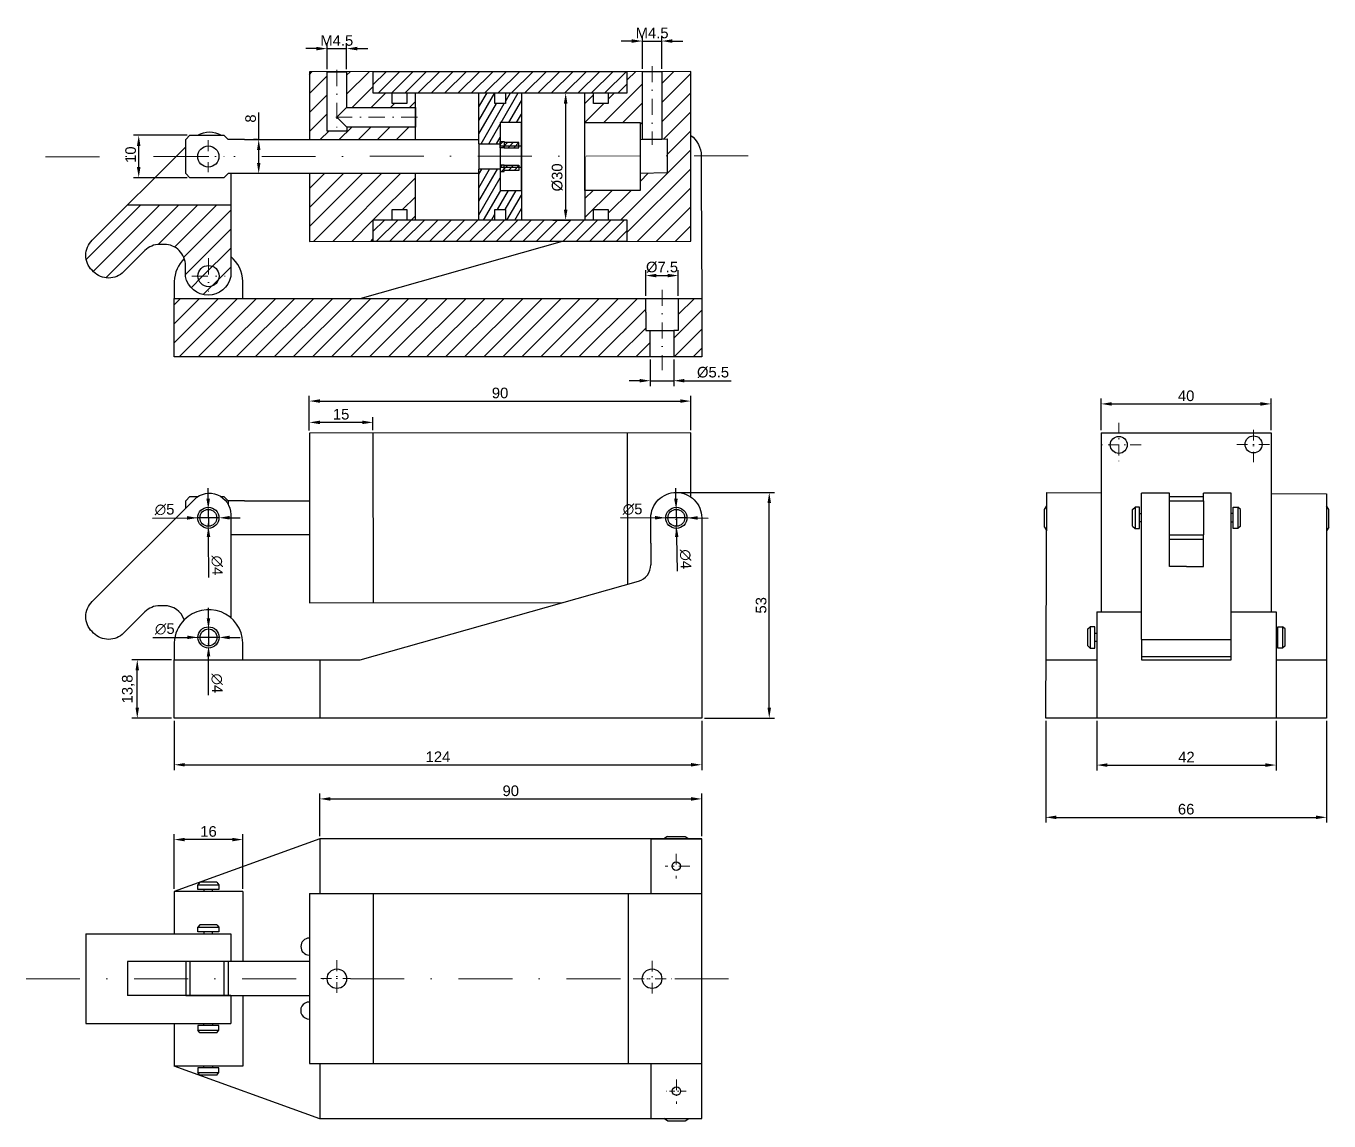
# Model space of a CAD drawing. Header units: millimetres. Extents: x 4733 to 5580, y 4454 to 4712.
# Drawn here: x 4732.8 to 5040.1, y 4454 to 4712.2 of the extents above; entities that cross this region are included whole.
import ezdxf

# ---------------------------------------------------------------- set-up
doc = ezdxf.new("R2010")
doc.units = ezdxf.units.MM
doc.linetypes.add('штрихпунктирная', pattern=[25.4, 12.7, -6.35, 0, -6.35])
doc.layers.add('1', color=170, linetype='штрихпунктирная', lineweight=9)
doc.layers.add('3', color=32, linetype='Continuous', lineweight=9)
doc.styles.get("Standard").update_dxf_attribs({"font": 'arial.ttf'})
doc.dimstyles.new('ISO-25', dxfattribs={"dimtxt": 2.5, "dimasz": 2.5, "dimexe": 1.25, "dimexo": 0.625, "dimtad": 1, "dimtxsty": 'Standard', "dimcen": 2.5, "dimadec": 0, "dimazin": 0, "dimtfac": 1, "dimtmove": 0, "dimatfit": 3, "dimfxl": 1, "dimarcsym": 0})

# ---------------------------------------------------------------- blocks, each defined once
blk = doc.blocks.new('*D2')
at = {"layer": '3', "color": 0, "lineweight": -2, "transparency": 16777216}
for p, q in [((4986.42, 4616.98), (4986.42, 4624.39)), ((4988.92, 4623.14), (5023.98, 4623.14)), ((5026.48, 4616.98), (5026.48, 4624.39))]:
    blk.add_line(p, q, dxfattribs=at)
at = {"layer": '3', "color": 0, "transparency": 16777216}
for points in [[(4988.92, 4623.56), (4988.92, 4622.72), (4986.42, 4623.14)], [(5023.98, 4623.56), (5023.98, 4622.72), (5026.48, 4623.14)]]:
    blk.add_solid(points, dxfattribs=at)
at = {"layer": 'Defpoints', "color": 0, "transparency": 16777216}
for p in [(5026.48, 4623.14), (4986.42, 4616.35), (5026.48, 4616.35)]:
    blk.add_point(p, dxfattribs=at)
at = {"layer": '3', "color": 0, "transparency": 16777216, "insert": (5006.45, 4625.04), "char_height": 2.5, "attachment_point": 5}
blk.add_mtext('40', dxfattribs=at)
blk = doc.blocks.new('*D3')
at = {"layer": '3', "color": 0, "lineweight": -2, "transparency": 16777216}
for p, q in [((4985.37, 4548.39), (4985.37, 4536.72)), ((5027.66, 4548.39), (5027.66, 4536.72)), ((4987.87, 4537.97), (5025.16, 4537.97))]:
    blk.add_line(p, q, dxfattribs=at)
at = {"layer": '3', "color": 0, "transparency": 16777216}
for points in [[(4987.87, 4538.38), (4987.87, 4537.55), (4985.37, 4537.97)], [(5025.16, 4538.38), (5025.16, 4537.55), (5027.66, 4537.97)]]:
    blk.add_solid(points, dxfattribs=at)
at = {"layer": 'Defpoints', "color": 0, "transparency": 16777216}
for p in [(4985.37, 4549.01), (5027.66, 4549.01), (5027.66, 4537.97)]:
    blk.add_point(p, dxfattribs=at)
at = {"layer": '3', "color": 0, "transparency": 16777216, "insert": (5006.51, 4539.85), "char_height": 2.5, "attachment_point": 5}
blk.add_mtext('42', dxfattribs=at)
blk = doc.blocks.new('*D4')
at = {"layer": '3', "color": 0, "lineweight": -2, "transparency": 16777216}
for p, q in [((4973.32, 4548.39), (4973.32, 4524.39)), ((5039.58, 4548.39), (5039.58, 4524.39)), ((4975.82, 4525.64), (5037.08, 4525.64))]:
    blk.add_line(p, q, dxfattribs=at)
at = {"layer": '3', "color": 0, "transparency": 16777216}
for points in [[(4975.82, 4526.06), (4975.82, 4525.23), (4973.32, 4525.64)], [(5037.08, 4526.06), (5037.08, 4525.23), (5039.58, 4525.64)]]:
    blk.add_solid(points, dxfattribs=at)
at = {"layer": 'Defpoints', "color": 0, "transparency": 16777216}
for p in [(4973.32, 4549.01), (5039.58, 4549.01), (5039.58, 4525.64)]:
    blk.add_point(p, dxfattribs=at)
at = {"layer": '3', "color": 0, "transparency": 16777216, "insert": (5006.45, 4527.55), "char_height": 2.5, "attachment_point": 5}
blk.add_mtext('66', dxfattribs=at)
blk = doc.blocks.new('*D5')
at = {"layer": '3', "color": 0, "lineweight": -2, "transparency": 16777216}
for p, q in [((4802.1, 4521.21), (4802.1, 4531.24)), ((4804.6, 4529.99), (4889.7, 4529.99)), ((4892.2, 4521.21), (4892.2, 4531.24))]:
    blk.add_line(p, q, dxfattribs=at)
at = {"layer": '3', "color": 0, "transparency": 16777216}
for points in [[(4804.6, 4530.4), (4804.6, 4529.57), (4802.1, 4529.99)], [(4889.7, 4530.4), (4889.7, 4529.57), (4892.2, 4529.99)]]:
    blk.add_solid(points, dxfattribs=at)
at = {"layer": 'Defpoints', "color": 0, "transparency": 16777216}
for p in [(4892.2, 4529.99), (4802.1, 4520.59), (4892.2, 4520.59)]:
    blk.add_point(p, dxfattribs=at)
at = {"layer": '3', "color": 0, "transparency": 16777216, "insert": (4847.15, 4531.89), "char_height": 2.5, "attachment_point": 5}
blk.add_mtext('90', dxfattribs=at)
blk = doc.blocks.new('*D6')
at = {"layer": '3', "color": 0, "lineweight": -2, "transparency": 16777216}
for p, q in [((4767.77, 4508.79), (4767.77, 4521.65)), ((4781.47, 4520.4), (4770.27, 4520.4)), ((4783.97, 4508.79), (4783.97, 4521.65))]:
    blk.add_line(p, q, dxfattribs=at)
at = {"layer": '3', "color": 0, "transparency": 16777216}
for points in [[(4770.27, 4520.81), (4770.27, 4519.98), (4767.77, 4520.4)], [(4781.47, 4520.81), (4781.47, 4519.98), (4783.97, 4520.4)]]:
    blk.add_solid(points, dxfattribs=at)
at = {"layer": 'Defpoints', "color": 0, "transparency": 16777216}
for p in [(4767.77, 4520.4), (4767.77, 4508.17), (4783.97, 4508.17)]:
    blk.add_point(p, dxfattribs=at)
at = {"layer": '3', "color": 0, "transparency": 16777216, "insert": (4775.87, 4522.3), "char_height": 2.5, "attachment_point": 5}
blk.add_mtext('16', dxfattribs=at)
blk = doc.blocks.new('*D7')
at = {"layer": '3', "color": 0, "lineweight": -2, "transparency": 16777216}
for p, q in [((4799.64, 4616.9), (4799.64, 4625.06)), ((4889.61, 4616.93), (4889.61, 4625.06)), ((4802.14, 4623.81), (4887.11, 4623.81))]:
    blk.add_line(p, q, dxfattribs=at)
at = {"layer": '3', "color": 0, "transparency": 16777216}
for points in [[(4802.14, 4624.23), (4802.14, 4623.39), (4799.64, 4623.81)], [(4887.11, 4624.23), (4887.11, 4623.39), (4889.61, 4623.81)]]:
    blk.add_solid(points, dxfattribs=at)
at = {"layer": 'Defpoints', "color": 0, "transparency": 16777216}
for p in [(4889.61, 4623.81), (4799.64, 4616.27), (4889.61, 4616.31)]:
    blk.add_point(p, dxfattribs=at)
at = {"layer": '3', "color": 0, "transparency": 16777216, "insert": (4844.63, 4625.71), "char_height": 2.5, "attachment_point": 5}
blk.add_mtext('90', dxfattribs=at)
blk = doc.blocks.new('*D8')
at = {"layer": '3', "color": 0, "lineweight": -2, "transparency": 16777216}
for p, q in [((4886.82, 4602.27), (4909.37, 4602.27)), ((4908.12, 4551.51), (4908.12, 4599.77)), ((4892.82, 4549.01), (4909.37, 4549.01))]:
    blk.add_line(p, q, dxfattribs=at)
at = {"layer": '3', "color": 0, "transparency": 16777216}
for points in [[(4907.7, 4599.77), (4908.53, 4599.77), (4908.12, 4602.27)], [(4907.7, 4551.51), (4908.53, 4551.51), (4908.12, 4549.01)]]:
    blk.add_solid(points, dxfattribs=at)
at = {"layer": 'Defpoints', "color": 0, "transparency": 16777216}
for p in [(4886.2, 4602.27), (4908.12, 4602.27), (4892.2, 4549.01)]:
    blk.add_point(p, dxfattribs=at)
at = {"layer": '3', "color": 0, "transparency": 16777216, "insert": (4906.21, 4575.64), "char_height": 2.5, "attachment_point": 5, "rotation": 90}
blk.add_mtext('53', dxfattribs=at)
blk = doc.blocks.new('*D9')
at = {"layer": '3', "color": 0, "lineweight": -2, "transparency": 16777216}
for p, q in [((4767.77, 4548.39), (4767.77, 4536.79)), ((4892.2, 4548.39), (4892.2, 4536.79)), ((4770.27, 4538.04), (4889.7, 4538.04))]:
    blk.add_line(p, q, dxfattribs=at)
at = {"layer": '3', "color": 0, "transparency": 16777216}
for points in [[(4770.27, 4538.45), (4770.27, 4537.62), (4767.77, 4538.04)], [(4889.7, 4538.45), (4889.7, 4537.62), (4892.2, 4538.04)]]:
    blk.add_solid(points, dxfattribs=at)
at = {"layer": 'Defpoints', "color": 0, "transparency": 16777216}
for p in [(4767.77, 4549.01), (4892.2, 4549.01), (4892.2, 4538.04)]:
    blk.add_point(p, dxfattribs=at)
at = {"layer": '3', "color": 0, "transparency": 16777216, "insert": (4829.99, 4539.92), "char_height": 2.5, "attachment_point": 5}
blk.add_mtext('124', dxfattribs=at)
blk = doc.blocks.new('*D10')
at = {"layer": '3', "color": 0, "lineweight": -2, "transparency": 16777216}
for p, q in [((4767.15, 4562.81), (4757.81, 4562.81)), ((4759.06, 4551.51), (4759.06, 4560.31)), ((4767.15, 4549.01), (4757.81, 4549.01))]:
    blk.add_line(p, q, dxfattribs=at)
at = {"layer": '3', "color": 0, "transparency": 16777216}
for points in [[(4758.64, 4560.31), (4759.47, 4560.31), (4759.06, 4562.81)], [(4758.64, 4551.51), (4759.47, 4551.51), (4759.06, 4549.01)]]:
    blk.add_solid(points, dxfattribs=at)
at = {"layer": 'Defpoints', "color": 0, "transparency": 16777216}
for p in [(4759.06, 4562.81), (4767.77, 4562.81), (4767.77, 4549.01)]:
    blk.add_point(p, dxfattribs=at)
at = {"layer": '3', "color": 0, "transparency": 16777216, "insert": (4756.93, 4555.91), "char_height": 2.5, "attachment_point": 5, "rotation": 90}
blk.add_mtext('13,8', dxfattribs=at)
blk = doc.blocks.new('*D11')
at = {"layer": '3', "color": 0, "lineweight": -2, "transparency": 16777216}
for p, q in [((4799.64, 4616.9), (4799.64, 4620.03)), ((4812.14, 4618.78), (4802.14, 4618.78)), ((4814.64, 4616.91), (4814.64, 4620.03))]:
    blk.add_line(p, q, dxfattribs=at)
at = {"layer": '3', "color": 0, "transparency": 16777216}
for points in [[(4802.14, 4619.2), (4802.14, 4618.37), (4799.64, 4618.78)], [(4812.14, 4619.2), (4812.14, 4618.37), (4814.64, 4618.78)]]:
    blk.add_solid(points, dxfattribs=at)
at = {"layer": 'Defpoints', "color": 0, "transparency": 16777216}
for p in [(4799.64, 4618.78), (4799.64, 4616.27), (4814.64, 4616.28)]:
    blk.add_point(p, dxfattribs=at)
at = {"layer": '3', "color": 0, "transparency": 16777216, "insert": (4807.14, 4620.69), "char_height": 2.5, "attachment_point": 5}
blk.add_mtext('15', dxfattribs=at)
blk = doc.blocks.new('*D12')
at = {"layer": '3', "color": 0, "lineweight": -2, "transparency": 16777216}
for p, q in [((4886.1, 4600.77), (4886.05, 4603.27)), ((4886.16, 4598.27), (4886.24, 4594.27)), ((4886.46, 4583.67), (4886.29, 4591.77))]:
    blk.add_line(p, q, dxfattribs=at)
at = {"layer": '3', "color": 0, "transparency": 16777216}
for points in [[(4886.52, 4600.78), (4885.69, 4600.76), (4886.16, 4598.27)], [(4886.71, 4591.78), (4885.88, 4591.76), (4886.24, 4594.27)]]:
    blk.add_solid(points, dxfattribs=at)
at = {"layer": 'Defpoints', "color": 0, "transparency": 16777216}
for p in [(4886.16, 4598.27), (4886.24, 4594.27)]:
    blk.add_point(p, dxfattribs=at)
at = {"layer": '3', "color": 0, "transparency": 16777216, "insert": (4888.37, 4586.51), "char_height": 2.5, "attachment_point": 5, "rotation": 271.1974}
blk.add_mtext('∅4', dxfattribs=at)
blk = doc.blocks.new('*D13')
at = {"layer": '3', "color": 0, "lineweight": -2, "transparency": 16777216}
for p, q in [((4873.07, 4596.34), (4881.2, 4596.3)), ((4888.7, 4596.26), (4883.7, 4596.28)), ((4891.2, 4596.25), (4893.7, 4596.23))]:
    blk.add_line(p, q, dxfattribs=at)
at = {"layer": '3', "color": 0, "transparency": 16777216}
for points in [[(4881.2, 4596.71), (4881.2, 4595.88), (4883.7, 4596.28)], [(4891.2, 4596.66), (4891.2, 4595.83), (4888.7, 4596.26)]]:
    blk.add_solid(points, dxfattribs=at)
at = {"layer": 'Defpoints', "color": 0, "transparency": 16777216}
for p in [(4883.7, 4596.28), (4888.7, 4596.26)]:
    blk.add_point(p, dxfattribs=at)
at = {"layer": '3', "color": 0, "transparency": 16777216, "insert": (4875.89, 4598.29), "char_height": 2.5, "attachment_point": 5, "rotation": 359.7119}
blk.add_mtext('∅5', dxfattribs=at)
blk = doc.blocks.new('*D14')
at = {"layer": '3', "color": 0, "lineweight": -2, "transparency": 16777216}
for p, q in [((4775.79, 4600.78), (4775.77, 4603.28)), ((4775.8, 4598.28), (4775.83, 4594.28)), ((4775.92, 4582.23), (4775.85, 4591.78))]:
    blk.add_line(p, q, dxfattribs=at)
at = {"layer": '3', "color": 0, "transparency": 16777216}
for points in [[(4776.2, 4600.78), (4775.37, 4600.77), (4775.8, 4598.28)], [(4776.27, 4591.78), (4775.44, 4591.77), (4775.83, 4594.28)]]:
    blk.add_solid(points, dxfattribs=at)
at = {"layer": 'Defpoints', "color": 0, "transparency": 16777216}
for p in [(4775.8, 4598.28), (4775.83, 4594.28)]:
    blk.add_point(p, dxfattribs=at)
at = {"layer": '3', "color": 0, "transparency": 16777216, "insert": (4777.88, 4585.05), "char_height": 2.5, "attachment_point": 5, "rotation": 270.4313}
blk.add_mtext('∅4', dxfattribs=at)
blk = doc.blocks.new('*D15')
at = {"layer": '3', "color": 0, "lineweight": -2, "transparency": 16777216}
for p, q in [((4762.69, 4596.23), (4770.82, 4596.26)), ((4778.32, 4596.28), (4773.32, 4596.27)), ((4780.82, 4596.29), (4783.32, 4596.3))]:
    blk.add_line(p, q, dxfattribs=at)
at = {"layer": '3', "color": 0, "transparency": 16777216}
for points in [[(4770.82, 4596.67), (4770.82, 4595.84), (4773.32, 4596.27)], [(4780.82, 4596.71), (4780.82, 4595.88), (4778.32, 4596.28)]]:
    blk.add_solid(points, dxfattribs=at)
at = {"layer": 'Defpoints', "color": 0, "transparency": 16777216}
for p in [(4773.32, 4596.27), (4778.32, 4596.28)]:
    blk.add_point(p, dxfattribs=at)
at = {"layer": '3', "color": 0, "transparency": 16777216, "insert": (4765.5, 4598.21), "char_height": 2.5, "attachment_point": 5, "rotation": 0.2003}
blk.add_mtext('∅5', dxfattribs=at)
blk = doc.blocks.new('*D16')
at = {"layer": '3', "color": 0, "lineweight": -2, "transparency": 16777216}
for p, q in [((4775.85, 4572.58), (4775.85, 4575.08)), ((4775.86, 4570.08), (4775.87, 4566.08)), ((4775.89, 4554.43), (4775.87, 4563.58))]:
    blk.add_line(p, q, dxfattribs=at)
at = {"layer": '3', "color": 0, "transparency": 16777216}
for points in [[(4776.27, 4572.58), (4775.44, 4572.57), (4775.86, 4570.08)], [(4776.29, 4563.58), (4775.46, 4563.57), (4775.87, 4566.08)]]:
    blk.add_solid(points, dxfattribs=at)
at = {"layer": 'Defpoints', "color": 0, "transparency": 16777216}
for p in [(4775.86, 4570.08), (4775.87, 4566.08)]:
    blk.add_point(p, dxfattribs=at)
at = {"layer": '3', "color": 0, "transparency": 16777216, "insert": (4777.86, 4557.24), "char_height": 2.5, "attachment_point": 5, "rotation": 270.122}
blk.add_mtext('∅4', dxfattribs=at)
blk = doc.blocks.new('*D17')
at = {"layer": '3', "color": 0, "lineweight": -2, "transparency": 16777216}
for p, q in [((4762.74, 4568.09), (4770.86, 4568.08)), ((4778.36, 4568.07), (4773.36, 4568.08)), ((4780.86, 4568.07), (4783.36, 4568.07))]:
    blk.add_line(p, q, dxfattribs=at)
at = {"layer": '3', "color": 0, "transparency": 16777216}
for points in [[(4770.86, 4568.5), (4770.86, 4567.67), (4773.36, 4568.08)], [(4780.86, 4568.49), (4780.86, 4567.65), (4778.36, 4568.07)]]:
    blk.add_solid(points, dxfattribs=at)
at = {"layer": 'Defpoints', "color": 0, "transparency": 16777216}
for p in [(4773.36, 4568.08), (4778.36, 4568.07)]:
    blk.add_point(p, dxfattribs=at)
at = {"layer": '3', "color": 0, "transparency": 16777216, "insert": (4765.55, 4570.06), "char_height": 2.5, "attachment_point": 5, "rotation": 359.9264}
blk.add_mtext('∅5', dxfattribs=at)
blk = doc.blocks.new('*D18')
at = {"layer": '3', "color": 0, "lineweight": -2, "transparency": 16777216}
for p, q in [((4857.1, 4696.48), (4861.35, 4696.48)), ((4860.1, 4693.98), (4860.1, 4668.98)), ((4857.1, 4666.48), (4861.35, 4666.48))]:
    blk.add_line(p, q, dxfattribs=at)
at = {"layer": '3', "color": 0, "transparency": 16777216}
for points in [[(4859.68, 4693.98), (4860.52, 4693.98), (4860.1, 4696.48)], [(4859.68, 4668.98), (4860.52, 4668.98), (4860.1, 4666.48)]]:
    blk.add_solid(points, dxfattribs=at)
at = {"layer": 'Defpoints', "color": 0, "transparency": 16777216}
for p in [(4856.48, 4696.48), (4856.48, 4666.48), (4860.1, 4666.48)]:
    blk.add_point(p, dxfattribs=at)
at = {"layer": '3', "color": 0, "transparency": 16777216, "insert": (4858.13, 4676.55), "char_height": 2.5, "attachment_point": 5, "rotation": 90}
blk.add_mtext('%%C30', dxfattribs=at)
blk = doc.blocks.new('*D31')
at = {"layer": '3', "color": 0, "lineweight": -2, "transparency": 16777216}
for p, q in [((4880.07, 4633.59), (4880.07, 4627.36)), ((4885.59, 4633.59), (4885.59, 4627.36)), ((4877.57, 4628.61), (4875.07, 4628.61)), ((4880.07, 4628.61), (4885.59, 4628.61)), ((4888.09, 4628.61), (4899.13, 4628.61))]:
    blk.add_line(p, q, dxfattribs=at)
at = {"layer": '3', "color": 0, "transparency": 16777216}
for points in [[(4877.57, 4629.03), (4877.57, 4628.2), (4880.07, 4628.61)], [(4888.09, 4629.03), (4888.09, 4628.2), (4885.59, 4628.61)]]:
    blk.add_solid(points, dxfattribs=at)
at = {"layer": 'Defpoints', "color": 0, "transparency": 16777216}
for p in [(4880.07, 4634.22), (4885.59, 4634.22), (4885.59, 4628.61)]:
    blk.add_point(p, dxfattribs=at)
at = {"layer": '3', "color": 0, "transparency": 16777216, "insert": (4894.86, 4630.58), "char_height": 2.5, "attachment_point": 5}
blk.add_mtext('%%C5.5', dxfattribs=at)
blk = doc.blocks.new('*D41')
at = {"layer": '3', "color": 0, "lineweight": -2, "transparency": 16777216}
for p, q in [((4879, 4648.65), (4879, 4654.66)), ((4881.5, 4653.41), (4884.16, 4653.41)), ((4886.66, 4648.65), (4886.66, 4654.66))]:
    blk.add_line(p, q, dxfattribs=at)
at = {"layer": '3', "color": 0, "transparency": 16777216}
for points in [[(4881.5, 4653.82), (4881.5, 4652.99), (4879, 4653.41)], [(4884.16, 4653.82), (4884.16, 4652.99), (4886.66, 4653.41)]]:
    blk.add_solid(points, dxfattribs=at)
at = {"layer": 'Defpoints', "color": 0, "transparency": 16777216}
for p in [(4886.66, 4653.41), (4879, 4648.02), (4886.66, 4648.02)]:
    blk.add_point(p, dxfattribs=at)
at = {"layer": '3', "color": 0, "transparency": 16777216, "insert": (4882.83, 4655.38), "char_height": 2.5, "attachment_point": 5}
blk.add_mtext('%%C7.5', dxfattribs=at)
blk = doc.blocks.new('*D42')
at = {"layer": '3', "color": 0, "lineweight": -2, "transparency": 16777216}
for p, q in [((4875.7, 4708.71), (4873.2, 4708.71)), ((4878.2, 4702.14), (4878.2, 4709.96)), ((4878.2, 4708.71), (4882.77, 4708.71)), ((4882.77, 4702.14), (4882.77, 4709.96)), ((4885.27, 4708.71), (4887.77, 4708.71))]:
    blk.add_line(p, q, dxfattribs=at)
at = {"layer": '3', "color": 0, "transparency": 16777216}
for points in [[(4875.7, 4709.13), (4875.7, 4708.29), (4878.2, 4708.71)], [(4885.27, 4709.13), (4885.27, 4708.29), (4882.77, 4708.71)]]:
    blk.add_solid(points, dxfattribs=at)
at = {"layer": 'Defpoints', "color": 0, "transparency": 16777216}
for p in [(4882.77, 4708.71), (4878.2, 4701.51), (4882.77, 4701.51)]:
    blk.add_point(p, dxfattribs=at)
at = {"layer": '3', "color": 0, "transparency": 16777216, "insert": (4880.49, 4710.61), "char_height": 2.5, "attachment_point": 5}
blk.add_mtext('M4.5', dxfattribs=at)
blk = doc.blocks.new('*D43')
at = {"layer": '3', "color": 0, "lineweight": -2, "transparency": 16777216}
for p, q in [((4803.82, 4702.11), (4803.82, 4708.18)), ((4808.43, 4702.11), (4808.43, 4708.18)), ((4801.32, 4706.93), (4798.82, 4706.93)), ((4803.82, 4706.93), (4808.43, 4706.93)), ((4810.93, 4706.93), (4813.43, 4706.93))]:
    blk.add_line(p, q, dxfattribs=at)
at = {"layer": '3', "color": 0, "transparency": 16777216}
for points in [[(4801.32, 4707.35), (4801.32, 4706.51), (4803.82, 4706.93)], [(4810.93, 4707.35), (4810.93, 4706.51), (4808.43, 4706.93)]]:
    blk.add_solid(points, dxfattribs=at)
at = {"layer": 'Defpoints', "color": 0, "transparency": 16777216}
for p in [(4808.43, 4706.93), (4803.82, 4701.48), (4808.43, 4701.48)]:
    blk.add_point(p, dxfattribs=at)
at = {"layer": '3', "color": 0, "transparency": 16777216, "insert": (4806.12, 4708.83), "char_height": 2.5, "attachment_point": 5}
blk.add_mtext('M4.5', dxfattribs=at)
blk = doc.blocks.new('*D71')
at = {"layer": '3', "color": 0, "lineweight": -2, "transparency": 16777216}
for p, q in [((4770.85, 4686.48), (4758.15, 4686.48)), ((4759.4, 4678.98), (4759.4, 4683.98)), ((4770.85, 4676.48), (4758.15, 4676.48))]:
    blk.add_line(p, q, dxfattribs=at)
at = {"layer": '3', "color": 0, "transparency": 16777216}
for points in [[(4758.98, 4683.98), (4759.81, 4683.98), (4759.4, 4686.48)], [(4758.98, 4678.98), (4759.81, 4678.98), (4759.4, 4676.48)]]:
    blk.add_solid(points, dxfattribs=at)
at = {"layer": 'Defpoints', "color": 0, "transparency": 16777216}
for p in [(4759.4, 4686.48), (4771.47, 4686.48), (4771.47, 4676.48)]:
    blk.add_point(p, dxfattribs=at)
at = {"layer": '3', "color": 0, "transparency": 16777216, "insert": (4757.5, 4681.91), "char_height": 2.5, "attachment_point": 5, "rotation": 90}
blk.add_mtext('10', dxfattribs=at)
blk = doc.blocks.new('*D72')
at = {"layer": '3', "color": 0, "lineweight": -2, "transparency": 16777216}
for p, q in [((4787.7, 4685.48), (4787.7, 4691.88)), ((4787.42, 4685.48), (4786.45, 4685.48)), ((4787.7, 4679.98), (4787.7, 4682.98)), ((4787.42, 4677.48), (4786.45, 4677.48))]:
    blk.add_line(p, q, dxfattribs=at)
at = {"layer": '3', "color": 0, "transparency": 16777216}
for points in [[(4787.29, 4682.98), (4788.12, 4682.98), (4787.7, 4685.48)], [(4787.29, 4679.98), (4788.12, 4679.98), (4787.7, 4677.48)]]:
    blk.add_solid(points, dxfattribs=at)
at = {"layer": 'Defpoints', "color": 0, "transparency": 16777216}
for p in [(4788.05, 4685.48), (4787.7, 4677.48), (4788.05, 4677.48)]:
    blk.add_point(p, dxfattribs=at)
at = {"layer": '3', "color": 0, "transparency": 16777216, "insert": (4785.8, 4690.43), "char_height": 2.5, "attachment_point": 5, "rotation": 90}
blk.add_mtext('8', dxfattribs=at)

msp = doc.modelspace()

# ---------------------------------------------------------------- hatches: boundary and pattern name
h = msp.add_hatch()
h.set_pattern_fill('ANSI31', color=256)
h.paths.add_polyline_path([(4803.819, 4701.484), (4799.645, 4701.482), (4799.645, 4685.483), (4824.645, 4685.483), (4824.645, 4688.422), (4808.469, 4688.422), (4808.469, 4687.484), (4803.819, 4687.484)])
h.paths.add_polyline_path([(4819.145, 4696.483), (4814.645, 4696.483), (4814.645, 4701.488), (4808.431, 4701.485), (4808.431, 4693.031), (4824.645, 4693.031), (4824.645, 4696.483), (4824.645, 4696.483), (4822.645, 4696.483), (4822.645, 4693.983), (4819.145, 4693.99)])
h.paths.add_polyline_path([(4878.202, 4701.511), (4874.645, 4701.51), (4874.645, 4696.483), (4870.145, 4696.483), (4870.145, 4693.983), (4866.645, 4693.983), (4866.645, 4696.483), (4864.645, 4696.483), (4864.645, 4689.483), (4877.645, 4689.483), (4877.645, 4685.506), (4878.202, 4685.516)])
h.paths.add_polyline_path([(4889.61, 4701.515), (4882.774, 4701.513), (4882.774, 4685.605), (4884.03, 4685.629), (4884.03, 4681.618), (4889.61, 4681.625)])
h.paths.add_polyline_path([(4889.61, 4681.625), (4884.03, 4681.618), (4884.03, 4677.606), (4877.645, 4677.483), (4877.645, 4673.483), (4864.645, 4673.483), (4864.645, 4666.483), (4866.645, 4666.483), (4866.645, 4668.983), (4870.145, 4668.983), (4870.145, 4666.483), (4874.645, 4666.483), (4874.645, 4661.508), (4889.61, 4661.515)])
h.paths.add_polyline_path([(4824.645, 4677.483), (4799.645, 4677.483), (4799.645, 4661.469), (4814.645, 4661.477), (4814.645, 4666.483), (4819.145, 4666.483), (4819.145, 4668.983), (4822.645, 4668.983), (4822.645, 4666.483), (4824.645, 4666.483)])
h = msp.add_hatch()
h.set_pattern_fill('ANSI31', color=256, scale=0.7)
h.paths.add_polyline_path([(4814.645, 4696.483), (4874.645, 4696.483), (4874.645, 4701.483), (4814.645, 4701.483)])
h = msp.add_hatch()
h.set_pattern_fill('ANSI31', color=256, scale=0.5, angle=15)
h.paths.add_polyline_path([(4849.645, 4673.483), (4844.645, 4673.483), (4844.645, 4678.483), (4839.645, 4678.483), (4839.645, 4666.483), (4843.402, 4666.483), (4843.402, 4668.978), (4845.902, 4668.978), (4845.902, 4666.483), (4849.645, 4666.483)])
h.paths.add_polyline_path([(4844.645, 4689.483), (4849.645, 4689.483), (4849.645, 4696.483), (4845.895, 4696.483), (4845.895, 4693.983), (4843.395, 4693.983), (4843.395, 4696.483), (4839.645, 4696.483), (4839.645, 4684.484), (4844.645, 4684.484), (4844.645, 4685.043)])
h = msp.add_hatch()
h.set_pattern_fill('ANSI31', color=256)
edge = h.paths.add_edge_path()
edge.add_line((4781.091, 4670.076), (4781.091, 4653.163))
edge.add_arc((4775.759, 4654.241), 5.441, 191.43151, 348.56849, ccw=False)
edge.add_line((4770.426, 4653.163), (4770.426, 4655.755))
edge.add_arc((4765.426, 4655.755), 5, 0, 90)
edge.add_line((4765.426, 4660.755), (4764.372, 4660.755))
edge.add_arc((4764.372, 4655.755), 5, 90, 135.02093)
edge.add_line((4760.835, 4659.289), (4755.832, 4654.282))
edge.add_arc((4752.295, 4657.817), 5, 225.02093, 315.02093, ccw=False)
edge.add_line((4756.753, 4670.076), (4781.091, 4670.076))
edge.add_line((4748.761, 4654.28), (4748.385, 4654.656))
edge.add_arc((4751.919, 4658.193), 5, 134.57272, 225.02093, ccw=False)
edge.add_line((4748.41, 4661.754), (4770.485, 4683.772))
h = msp.add_hatch()
h.set_pattern_fill('ANSI31', color=256, scale=0.3)
h.paths.add_polyline_path([(4849.088, 4684.751), (4845.625, 4684.751), (4845.625, 4683.984), (4849.088, 4683.984)])
h.paths.add_polyline_path([(4845.625, 4685.043), (4844.645, 4685.043), (4844.645, 4683.984), (4845.625, 4683.984)])
h.paths.add_polyline_path([(4845.625, 4683.984), (4844.645, 4683.984), (4844.645, 4683.556), (4845.625, 4683.556)])
h.paths.add_polyline_path([(4849.088, 4683.984), (4845.625, 4683.984), (4845.625, 4683.556), (4849.088, 4683.556)])
h.paths.add_polyline_path([(4849.088, 4678.983), (4845.625, 4678.983), (4845.625, 4678.215), (4849.088, 4678.215)])
h.paths.add_polyline_path([(4849.088, 4679.409), (4845.625, 4679.409), (4845.625, 4678.983), (4849.088, 4678.983)])
h.paths.add_polyline_path([(4845.625, 4679.409), (4844.645, 4679.409), (4844.645, 4678.983), (4845.625, 4678.983)])
h.paths.add_polyline_path([(4845.625, 4678.983), (4844.645, 4678.983), (4844.645, 4677.923), (4845.625, 4677.923)])
h = msp.add_hatch()
h.set_pattern_fill('ANSI31', color=256, scale=0.7)
h.paths.add_polyline_path([(4814.645, 4661.483), (4874.645, 4661.483), (4874.645, 4666.483), (4814.645, 4666.483)])
h = msp.add_hatch()
h.set_pattern_fill('ANSI31', color=256)
h.paths.add_polyline_path([(4880.068, 4640.413), (4878.997, 4640.413), (4878.997, 4644.792), (4878.997, 4648.022), (4767.773, 4648.022), (4767.773, 4634.219), (4880.068, 4634.219)])
h.paths.add_polyline_path([(4892.198, 4648.022), (4886.663, 4648.022), (4886.663, 4640.413), (4885.593, 4640.413), (4885.593, 4634.219), (4892.198, 4634.219)])

# ---------------------------------------------------------------- linework, layer by layer
for p, q in [((4824.645, 4696.483), (4864.645, 4696.483)), ((4824.645, 4685.483), (4824.645, 4696.483)), ((4864.645, 4681.483), (4864.645, 4696.483)), ((4806.137, 4690.771), (4808.431, 4693.031)), ((4806.137, 4690.771), (4808.469, 4688.422)), ((4770.485, 4685.483), (4771.475, 4686.483)), ((4780.485, 4685.483), (4779.495, 4686.483)), ((4784.35, 4685.483), (4780.485, 4685.483)), ((4839.645, 4684.484), (4839.645, 4678.483)), ((4844.645, 4683.984), (4849.645, 4683.984)), ((4844.645, 4683.556), (4844.645, 4679.409)), ((4864.645, 4681.483), (4864.645, 4666.483)), ((4770.485, 4677.483), (4771.475, 4676.483)), ((4780.485, 4677.483), (4779.495, 4676.483)), ((4784.308, 4677.483), (4780.485, 4677.483)), ((4824.645, 4666.472), (4824.645, 4677.483)), ((4844.645, 4678.983), (4849.645, 4678.983)), ((4892.07, 4675.628), (4892.198, 4648.022)), ((4756.753, 4670.076), (4781.091, 4670.076)), ((4864.645, 4666.483), (4824.645, 4666.472)), ((4811.625, 4648.022), (4859.392, 4661.5)), ((4886.663, 4648.022), (4886.663, 4640.413)), ((4878.997, 4644.792), (4878.997, 4640.413)), ((4878.997, 4640.413), (4880.068, 4640.413)), ((4886.663, 4640.413), (4885.593, 4640.413)), ((4814.645, 4616.28), (4814.665, 4576.269)), ((4874.645, 4616.302), (4874.698, 4580.611)), ((4986.422, 4616.351), (5026.483, 4616.351)), ((4986.422, 4616.351), (4986.422, 4574.071)), ((5026.483, 4616.351), (5026.483, 4574.071)), ((4770.485, 4600.275), (4771.475, 4601.275)), ((4780.485, 4600.275), (4779.495, 4601.275)), ((4784.35, 4600.275), (4780.485, 4600.275)), ((4799.645, 4600.275), (4799.645, 4592.275)), ((4973.32, 4549.012), (4973.585, 4602.271)), ((4973.585, 4602.271), (4986.422, 4602.207)), ((4995.924, 4567.609), (4995.924, 4602.095)), ((5002.515, 4602.095), (4995.924, 4602.095)), ((5002.515, 4600.286), (5002.515, 4602.095)), ((5002.515, 4601.275), (5010.515, 4601.275)), ((5002.515, 4600.286), (5010.515, 4600.286)), ((5017.105, 4602.095), (5010.515, 4602.095)), ((5010.515, 4600.286), (5010.515, 4602.095)), ((5017.105, 4567.609), (5017.105, 4602.095)), ((5026.483, 4602.007), (5039.585, 4601.942)), ((5039.585, 4601.942), (5039.585, 4549.012)), ((4973.026, 4598.258), (4973.57, 4599.128)), ((4993.773, 4598.275), (4994.39, 4598.775)), ((4993.773, 4594.275), (4993.773, 4598.275)), ((4995.485, 4598.775), (4994.39, 4598.775)), ((4994.39, 4598.775), (4994.39, 4593.775)), ((4995.485, 4593.775), (4995.485, 4598.775)), ((4995.485, 4597.304), (4995.924, 4597.304)), ((5017.544, 4597.304), (5017.105, 4597.304)), ((5017.544, 4593.775), (5017.544, 4598.775)), ((5017.544, 4598.775), (5018.64, 4598.775)), ((5018.64, 4598.775), (5018.64, 4593.775)), ((5019.257, 4598.275), (5018.64, 4598.775)), ((5019.257, 4594.275), (5019.257, 4598.275)), ((5040.128, 4598.258), (5039.585, 4599.128)), ((4993.773, 4594.275), (4994.39, 4593.775)), ((4995.924, 4595.295), (4995.485, 4595.295)), ((5017.105, 4595.295), (5017.544, 4595.295)), ((5019.257, 4594.275), (5018.64, 4593.775)), ((4784.308, 4592.275), (4781.091, 4592.275)), ((4973.026, 4594.095), (4973.57, 4593.225)), ((4994.39, 4593.775), (4995.485, 4593.775)), ((5002.515, 4584.815), (5002.515, 4592.265)), ((5002.515, 4592.265), (5010.515, 4592.265)), ((5002.515, 4591.275), (5010.515, 4591.275)), ((5010.515, 4584.815), (5010.515, 4592.265)), ((5018.64, 4593.775), (5017.544, 4593.775)), ((5040.128, 4594.095), (5039.585, 4593.225)), ((4880.198, 4590.271), (4880.198, 4585.191)), ((4892.198, 4590.271), (4892.198, 4562.814)), ((5006.544, 4584.815), (5002.515, 4584.815)), ((5006.544, 4584.815), (5010.515, 4584.815)), ((4811.625, 4562.814), (4877.284, 4581.341)), ((4985.374, 4574.071), (4995.924, 4574.071)), ((4985.374, 4574.071), (4985.374, 4549.012)), ((5017.105, 4574.071), (5027.656, 4574.071)), ((5027.656, 4574.071), (5027.656, 4549.012)), ((4983.222, 4570.075), (4983.839, 4570.575)), ((4983.222, 4566.075), (4983.222, 4570.075)), ((4984.935, 4570.575), (4983.839, 4570.575)), ((4983.839, 4570.575), (4983.839, 4565.575)), ((4984.935, 4565.575), (4984.935, 4570.575)), ((5028.095, 4565.575), (5028.095, 4570.575)), ((5028.095, 4570.575), (5029.19, 4570.575)), ((5029.19, 4570.575), (5029.19, 4565.575)), ((5029.807, 4570.075), (5029.19, 4570.575)), ((5029.807, 4566.075), (5029.807, 4570.075)), ((4984.935, 4569.104), (4985.374, 4569.104)), ((4985.374, 4567.095), (4984.935, 4567.095)), ((4995.924, 4567.609), (5017.105, 4567.609)), ((4995.924, 4567.609), (4995.924, 4562.814)), ((5017.105, 4562.814), (5017.105, 4567.609)), ((5028.095, 4569.104), (5027.656, 4569.104)), ((5027.656, 4567.095), (5028.095, 4567.095)), ((4983.222, 4566.075), (4983.839, 4565.575)), ((4983.839, 4565.575), (4984.935, 4565.575)), ((4995.924, 4563.59), (5017.105, 4563.59)), ((5029.19, 4565.575), (5028.095, 4565.575)), ((5029.807, 4566.075), (5029.19, 4565.575)), ((4802.097, 4562.814), (4802.097, 4549.012)), ((4973.389, 4562.814), (4985.374, 4562.814)), ((4995.924, 4562.814), (5017.105, 4562.814)), ((5027.656, 4562.814), (5039.585, 4562.814)), ((5039.585, 4549.012), (4973.32, 4549.012)), ((4802.097, 4520.587), (4767.773, 4508.169)), ((4892.198, 4520.587), (4802.097, 4520.587)), ((4802.097, 4520.587), (4802.103, 4507.649)), ((4880.198, 4520.587), (4880.198, 4507.649)), ((4880.198, 4520.587), (4892.198, 4520.587)), ((4884.116, 4521.131), (4883.246, 4520.587)), ((4888.279, 4521.131), (4889.149, 4520.587)), ((4892.198, 4454.587), (4892.198, 4520.587)), ((4767.773, 4508.169), (4767.773, 4498.169)), ((4783.969, 4508.169), (4767.773, 4508.169)), ((4773.819, 4510.321), (4773.319, 4509.704)), ((4773.319, 4508.608), (4773.319, 4509.704)), ((4773.319, 4509.704), (4778.319, 4509.704)), ((4778.319, 4508.608), (4773.319, 4508.608)), ((4777.819, 4510.321), (4773.819, 4510.321)), ((4774.791, 4508.608), (4774.791, 4508.169)), ((4776.799, 4508.169), (4776.799, 4508.608)), ((4777.819, 4510.321), (4778.319, 4509.704)), ((4778.319, 4509.704), (4778.319, 4508.608)), ((4783.969, 4508.169), (4783.969, 4491.625)), ((4799.645, 4507.649), (4799.645, 4467.587)), ((4799.645, 4507.649), (4802.103, 4507.649)), ((4802.103, 4507.649), (4892.198, 4507.649)), ((4814.7, 4507.649), (4814.7, 4467.587)), ((4874.806, 4507.649), (4874.806, 4467.587)), ((4773.819, 4500.321), (4773.319, 4499.704)), ((4773.319, 4498.608), (4773.319, 4499.704)), ((4773.319, 4499.704), (4778.319, 4499.704)), ((4777.819, 4500.321), (4773.819, 4500.321)), ((4777.819, 4500.321), (4778.319, 4499.704)), ((4778.319, 4499.704), (4778.319, 4498.608)), ((4746.919, 4498.169), (4746.919, 4476.988)), ((4746.919, 4498.169), (4767.773, 4498.169)), ((4767.773, 4498.169), (4781.091, 4498.169)), ((4778.319, 4498.608), (4773.319, 4498.608)), ((4774.791, 4498.608), (4774.791, 4498.169)), ((4776.799, 4498.169), (4776.799, 4498.608)), ((4781.091, 4498.169), (4781.091, 4491.625)), ((4781.091, 4491.625), (4756.753, 4491.625)), ((4756.753, 4491.625), (4756.753, 4483.619)), ((4799.645, 4491.625), (4770.485, 4491.625)), ((4770.485, 4491.625), (4770.485, 4483.619)), ((4771.475, 4491.625), (4771.475, 4483.619)), ((4779.495, 4491.625), (4779.495, 4483.619)), ((4780.485, 4491.625), (4780.485, 4483.619)), ((4781.091, 4483.619), (4756.753, 4483.619)), ((4770.485, 4483.619), (4799.645, 4483.619)), ((4781.091, 4483.619), (4781.091, 4476.988)), ((4783.969, 4483.619), (4783.969, 4466.988)), ((4746.919, 4476.988), (4767.773, 4476.988)), ((4767.773, 4476.988), (4781.091, 4476.988)), ((4767.773, 4476.988), (4767.773, 4466.988)), ((4778.319, 4476.549), (4773.319, 4476.549)), ((4773.319, 4476.549), (4773.319, 4475.454)), ((4773.319, 4475.454), (4778.319, 4475.454)), ((4773.819, 4474.837), (4773.319, 4475.454)), ((4777.819, 4474.837), (4773.819, 4474.837)), ((4774.791, 4476.549), (4774.791, 4476.988)), ((4776.799, 4476.988), (4776.799, 4476.549)), ((4777.819, 4474.837), (4778.319, 4475.454)), ((4778.319, 4475.454), (4778.319, 4476.549)), ((4802.097, 4454.57), (4767.773, 4466.988)), ((4783.969, 4466.988), (4767.773, 4466.988)), ((4778.319, 4466.549), (4773.319, 4466.549)), ((4773.319, 4466.549), (4773.319, 4465.454)), ((4773.319, 4465.454), (4778.319, 4465.454)), ((4773.819, 4464.837), (4773.319, 4465.454)), ((4774.791, 4466.549), (4774.791, 4466.988)), ((4776.799, 4466.988), (4776.799, 4466.549)), ((4777.819, 4464.837), (4778.319, 4465.454)), ((4778.319, 4465.454), (4778.319, 4466.549)), ((4799.645, 4467.587), (4802.123, 4467.587)), ((4802.123, 4467.587), (4892.198, 4467.587)), ((4802.123, 4467.587), (4802.13, 4454.587)), ((4880.198, 4467.587), (4880.198, 4454.587)), ((4777.819, 4464.837), (4773.819, 4464.837)), ((4802.13, 4454.587), (4892.198, 4454.587)), ((4884.116, 4454.044), (4883.246, 4454.587)), ((4888.279, 4454.044), (4889.149, 4454.587))]:
    msp.add_line(p, q)
for points in [[(4799.645, 4677.483), (4799.645, 4661.469), (4889.61, 4661.515), (4889.61, 4701.515), (4799.645, 4701.482), (4799.645, 4685.483)], [(4808.469, 4688.422), (4808.469, 4687.484), (4803.819, 4687.484), (4803.819, 4701.484), (4808.431, 4701.484), (4808.431, 4693.031)], [(4839.645, 4684.484), (4839.645, 4696.483), (4849.645, 4696.483), (4849.645, 4666.483), (4839.645, 4666.483), (4839.645, 4678.483)], [(4808.431, 4693.031), (4824.645, 4693.031), (4824.645, 4688.422), (4808.469, 4688.422)], [(4844.645, 4678.983), (4844.645, 4673.483), (4849.645, 4673.483), (4849.645, 4689.483), (4844.645, 4689.483), (4844.645, 4683.984)], [(4771.475, 4686.483), (4779.495, 4686.483)], [(4770.485, 4677.483), (4770.485, 4685.483)], [(4784.35, 4685.483), (4839.645, 4685.483)], [(4839.645, 4684.484), (4844.645, 4684.484)], [(4849.645, 4685.483), (4849.645, 4685.483), (4849.645, 4677.483)], [(4864.645, 4681.483), (4864.645, 4685.505)], [(4877.645, 4685.506), (4884.03, 4685.629), (4884.03, 4677.606), (4877.645, 4677.483)], [(4781.091, 4677.483), (4781.091, 4670.076)], [(4839.645, 4677.483), (4784.308, 4677.483)], [(4844.645, 4678.483), (4839.645, 4678.483)], [(4779.495, 4676.483), (4771.475, 4676.483)], [(4878.997, 4644.792), (4878.997, 4648.022), (4886.663, 4648.022), (4886.663, 4644.792)], [(4889.61, 4601.206), (4889.61, 4616.308), (4799.645, 4616.275), (4799.645, 4600.275)], [(4770.485, 4598.565), (4770.485, 4600.275)], [(4771.475, 4601.275), (4773.348, 4601.275)], [(4778.835, 4601.275), (4779.495, 4601.275)], [(4780.485, 4600.275), (4780.485, 4599.483)], [(4784.35, 4600.275), (4799.645, 4600.275)], [(5002.515, 4592.265), (5002.515, 4600.286)], [(5010.515, 4600.286), (5010.515, 4592.265)], [(4973.026, 4594.095), (4973.026, 4598.258)], [(5040.128, 4594.095), (5040.128, 4598.258)], [(4799.645, 4592.275), (4784.308, 4592.275)], [(4799.645, 4592.275), (4799.645, 4576.262), (4859.392, 4576.292)], [(4892.198, 4562.814), (4892.198, 4549.012), (4767.773, 4549.012), (4767.773, 4562.814), (4811.625, 4562.814)], [(4884.116, 4521.131), (4888.279, 4521.131)], [(4884.116, 4454.044), (4888.279, 4454.044)]]:
    msp.add_lwpolyline(points)
for points in [[(4814.645, 4696.483), (4874.645, 4696.483), (4874.645, 4701.483), (4814.645, 4701.483)], [(4878.202, 4701.512), (4882.774, 4701.512), (4882.774, 4685.506), (4878.202, 4685.506)], [(4819.145, 4696.483), (4822.645, 4696.483), (4822.645, 4693.983), (4819.145, 4693.99)], [(4843.395, 4696.483), (4845.895, 4696.483), (4845.895, 4693.983), (4843.395, 4693.983)], [(4866.645, 4696.483), (4870.145, 4696.483), (4870.145, 4693.983), (4866.645, 4693.983)], [(4864.645, 4689.483), (4877.645, 4689.483), (4877.645, 4673.483), (4864.645, 4673.483)], [(4844.645, 4685.043), (4845.625, 4685.043), (4845.625, 4683.556), (4844.645, 4683.556)], [(4845.625, 4683.556), (4849.088, 4683.556), (4849.088, 4684.751), (4845.625, 4684.751)], [(4844.645, 4677.923), (4845.625, 4677.923), (4845.625, 4679.409), (4844.645, 4679.409)], [(4845.625, 4679.409), (4849.088, 4679.409), (4849.088, 4678.215), (4845.625, 4678.215)], [(4819.145, 4668.983), (4822.645, 4668.983), (4822.645, 4666.483), (4819.145, 4666.49)], [(4843.402, 4668.978), (4845.902, 4668.978), (4845.902, 4666.478), (4843.402, 4666.478)], [(4866.645, 4668.983), (4870.145, 4668.983), (4870.145, 4666.483), (4866.645, 4666.483)], [(4814.645, 4661.483), (4874.645, 4661.483), (4874.645, 4666.483), (4814.645, 4666.483)], [(4767.773, 4648.022), (4892.198, 4648.022), (4892.198, 4634.219), (4767.773, 4634.219)], [(4880.068, 4640.413), (4885.593, 4640.413), (4885.593, 4634.219), (4880.068, 4634.219)]]:
    msp.add_lwpolyline(points, close=True)
for points in [[(4773.348, 4686.483, -0.2988702), (4778.835, 4686.483, -0.2988702)], [(4889.61, 4686.472, -0.2393338), (4892.07, 4681.628), (4892.07, 4675.628)], [(4748.761, 4654.28), (4748.385, 4654.656, -0.4165066), (4748.41, 4661.754), (4770.485, 4683.772)], [(4781.091, 4670.076), (4781.091, 4653.163, -0.8180314), (4770.426, 4653.163), (4770.426, 4655.755, 0.4142136), (4765.426, 4660.755), (4764.372, 4660.755, 0.1990073), (4760.835, 4659.289), (4755.832, 4654.282, -0.4142136), (4748.761, 4654.28)], [(4770.13, 4657.45, 0.1887064), (4767.773, 4652.034), (4767.773, 4648.022), (4783.969, 4648.022), (4783.969, 4652.034, 0.2114528), (4781.091, 4657.93)], [(4748.761, 4569.072), (4748.385, 4569.448, -0.4165066), (4748.41, 4576.547), (4772.561, 4600.635, -0.6677124), (4781.091, 4597.095), (4781.091, 4572.723)], [(4880.198, 4590.271), (4880.198, 4596.271, -0.4142136), (4886.198, 4602.271), (4886.198, 4602.271, -0.4142136), (4892.198, 4596.271), (4892.198, 4590.271)], [(4770.13, 4572.243, 0.3161425), (4765.426, 4575.547), (4764.372, 4575.547, 0.1990073), (4760.835, 4574.081), (4755.832, 4569.075, -0.4142136), (4748.761, 4569.072)], [(4770.13, 4572.243, 0.1887064), (4767.773, 4566.827), (4767.773, 4562.814), (4783.969, 4562.814), (4783.969, 4566.827, 0.6554775), (4770.13, 4572.243)]]:
    msp.add_lwpolyline(points, format="xyb")
for centre, radius in [((4775.819, 4681.483), 2.5), ((4775.863, 4653.283), 2.5), ((4990.566, 4613.476), 2), ((5022.361, 4613.599), 2), ((4775.819, 4596.275), 2.5), ((4775.819, 4596.275), 2), ((4886.198, 4596.271), 2.5), ((4886.198, 4596.271), 2), ((4775.863, 4568.075), 2.5), ((4775.863, 4568.075), 2), ((4886.198, 4514.118), 1), ((4806.144, 4487.587), 2.3), ((4880.472, 4487.587), 2.3), ((4886.223, 4461.087), 1)]:
    msp.add_circle(centre, radius)
for centre, radius, start, end in [((4876.198, 4585.191), 4, 285.75722, 0), ((4799.645, 4495.154), 2, 90, 270), ((4799.6, 4480.082), 2, 88.71744, 271.28256)]:
    msp.add_arc(centre, radius, start, end)
at = {"layer": '1', "ltscale": 0.3}
for p, q in [((4806.137, 4701.89), (4806.137, 4686.654)), ((4880.472, 4702.811), (4880.472, 4684.27)), ((4825.148, 4690.771), (4805.705, 4690.771)), ((4771.79, 4681.483), (4779.536, 4681.483)), ((4775.863, 4657.497), (4775.863, 4649.623)), ((4771.919, 4653.283), (4779.799, 4653.283)), ((4882.83, 4650.08), (4882.83, 4631.124)), ((4771.79, 4596.275), (4779.536, 4596.275)), ((4775.863, 4572.29), (4775.863, 4564.416)), ((4771.919, 4568.075), (4779.799, 4568.075))]:
    msp.add_line(p, q, dxfattribs=at)
at = {"layer": '1', "ltscale": 0.2}
for p, q in [((4775.819, 4685.314), (4775.819, 4677.763)), ((4990.566, 4618.706), (4990.566, 4608.689)), ((5022.361, 4617.049), (5022.361, 4609.421)), ((4995.806, 4613.476), (4985.821, 4613.476)), ((5026.109, 4613.599), (5017.857, 4613.599)), ((4775.819, 4600.107), (4775.819, 4592.555)), ((4886.198, 4599.705), (4886.198, 4592.352)), ((4882.595, 4596.271), (4890.051, 4596.271)), ((4886.198, 4517.025), (4886.198, 4511.219)), ((4889.352, 4514.118), (4883.587, 4514.118)), ((4806.144, 4491.941), (4806.144, 4483.285)), ((4880.472, 4491.825), (4880.472, 4482.909)), ((4802.329, 4487.613), (4809.367, 4487.613)), ((4876.048, 4487.587), (4885.139, 4487.587)), ((4886.223, 4463.832), (4886.223, 4458.054))]:
    msp.add_line(p, q, dxfattribs=at)
at = {"layer": '1'}
for p, q in [((4737.413, 4681.427), (4904.95, 4681.645)), ((5022.361, 4613.599), (5022.361, 4613.599)), ((4732.828, 4487.587), (4899.205, 4487.587))]:
    msp.add_line(p, q, dxfattribs=at)
at = {"layer": '1', "ltscale": 0.1}
msp.add_line((4888.519, 4461.087), (4883.815, 4461.087), dxfattribs=at)

# ---------------------------------------------------------------- dimensions: what is measured, and where the dimension line sits
at = {"layer": '3'}
for base, p1, p2, text, picture, middle in [((4882.774, 4708.71), (4878.202, 4701.512), (4882.774, 4701.512), 'M4.5', '*D42', (4880.488, 4708.71)), ((4808.431, 4706.93), (4803.819, 4701.484), (4808.431, 4701.484), 'M4.5', '*D43', (4806.125, 4706.93)), ((4886.663, 4653.408), (4878.997, 4648.022), (4886.663, 4648.022), '%%C7.5', '*D41', (4882.83, 4653.408)), ((4885.593, 4628.613), (4880.068, 4634.219), (4885.593, 4634.219), '%%C5.5', '*D31', (4894.863, 4628.613))]:
    dim = msp.add_linear_dim(base=base, p1=p1, p2=p2, text=text, dimstyle='ISO-25', dxfattribs=at)
    dim.commit()
    dim.dimension.update_dxf_attribs({"geometry": picture, "text_midpoint": middle, "dimtype": 160})
dim = msp.add_linear_dim(base=(4860.1, 4666.483), p1=(4856.475, 4696.483), p2=(4856.475, 4666.483), angle=90, text='%%C<>', dimstyle='ISO-25', dxfattribs=at)
dim.commit()
dim.dimension.update_dxf_attribs({"geometry": '*D18', "text_midpoint": (4860.1, 4676.549), "dimtype": 160})
for base, p1, p2, picture, middle in [((4787.705, 4677.483), (4788.046, 4685.483), (4788.046, 4677.483), '*D72', (4787.705, 4690.434)), ((4759.397, 4686.483), (4771.475, 4676.483), (4771.475, 4686.483), '*D71', (4759.397, 4681.914))]:
    dim = msp.add_linear_dim(base=base, p1=p1, p2=p2, angle=90, dimstyle='ISO-25', dxfattribs=at)
    dim.commit()
    dim.dimension.update_dxf_attribs({"geometry": picture, "text_midpoint": middle, "dimtype": 160})
for base, p1, p2, text, picture, middle in [((4889.61, 4623.811), (4799.645, 4616.275), (4889.61, 4616.308), '90', '*D7', (4844.628, 4625.712)), ((5026.483, 4623.141), (4986.422, 4616.351), (5026.483, 4616.351), '40', '*D2', (5006.452, 4625.042)), ((4892.198, 4538.036), (4767.773, 4549.012), (4892.198, 4549.012), '124', '*D9', (4829.986, 4539.917)), ((5039.585, 4525.644), (4973.32, 4549.012), (5039.585, 4549.012), '66', '*D4', (5006.452, 4527.545)), ((5027.656, 4537.966), (4985.374, 4549.012), (5027.656, 4549.012), '42', '*D3', (5006.515, 4539.846)), ((4892.198, 4529.985), (4802.097, 4520.587), (4892.198, 4520.587), '90', '*D5', (4847.147, 4531.887)), ((4767.773, 4520.397), (4783.969, 4508.169), (4767.773, 4508.169), '16', '*D6', (4775.871, 4522.298))]:
    dim = msp.add_linear_dim(base=base, p1=p1, p2=p2, text=text, dimstyle='ISO-25', dxfattribs=at)
    dim.commit()
    dim.dimension.update_dxf_attribs({"geometry": picture, "text_midpoint": middle})
dim = msp.add_linear_dim(base=(4799.645, 4618.784), p1=(4814.645, 4616.28), p2=(4799.645, 4616.275), dimstyle='ISO-25', dxfattribs=at)
dim.commit()
dim.dimension.update_dxf_attribs({"geometry": '*D11', "text_midpoint": (4807.145, 4620.685)})
for p1, p2, picture, middle in [((4775.804, 4598.275), (4775.834, 4594.275), '*D14', (4775.904, 4585.032)), ((4775.859, 4570.075), (4775.868, 4566.075), '*D16', (4775.887, 4557.234))]:
    dim = msp.add_diameter_dim_2p(p1=p1, p2=p2, dimstyle='ISO-25', dxfattribs=at)
    dim.commit()
    dim.dimension.update_dxf_attribs({"geometry": picture, "text_midpoint": middle, "dimtype": 163})
for p1, p2, picture, middle in [((4886.156, 4598.27), (4886.239, 4594.271), '*D12', (4888.373, 4586.515)), ((4778.319, 4596.284), (4773.319, 4596.267), '*D15', (4765.499, 4598.211)), ((4888.698, 4596.258), (4883.698, 4596.283), '*D13', (4875.894, 4598.294)), ((4778.363, 4568.072), (4773.363, 4568.079), '*D17', (4765.552, 4570.06))]:
    dim = msp.add_diameter_dim_2p(p1=p1, p2=p2, dimstyle='ISO-25', dxfattribs=at)
    dim.commit()
    dim.dimension.update_dxf_attribs({"geometry": picture, "text_midpoint": middle})
dim = msp.add_linear_dim(base=(4908.116, 4602.271), p1=(4892.198, 4549.012), p2=(4886.198, 4602.271), angle=90, text='53', dimstyle='ISO-25', dxfattribs=at)
dim.commit()
dim.dimension.update_dxf_attribs({"geometry": '*D8', "text_midpoint": (4906.213, 4575.641)})
dim = msp.add_linear_dim(base=(4759.058, 4562.814), p1=(4767.773, 4549.012), p2=(4767.773, 4562.814), angle=90, dimstyle='ISO-25', dxfattribs=at)
dim.commit()
dim.dimension.update_dxf_attribs({"geometry": '*D10', "text_midpoint": (4756.931, 4555.913)})

doc.saveas('drawing.dxf')
